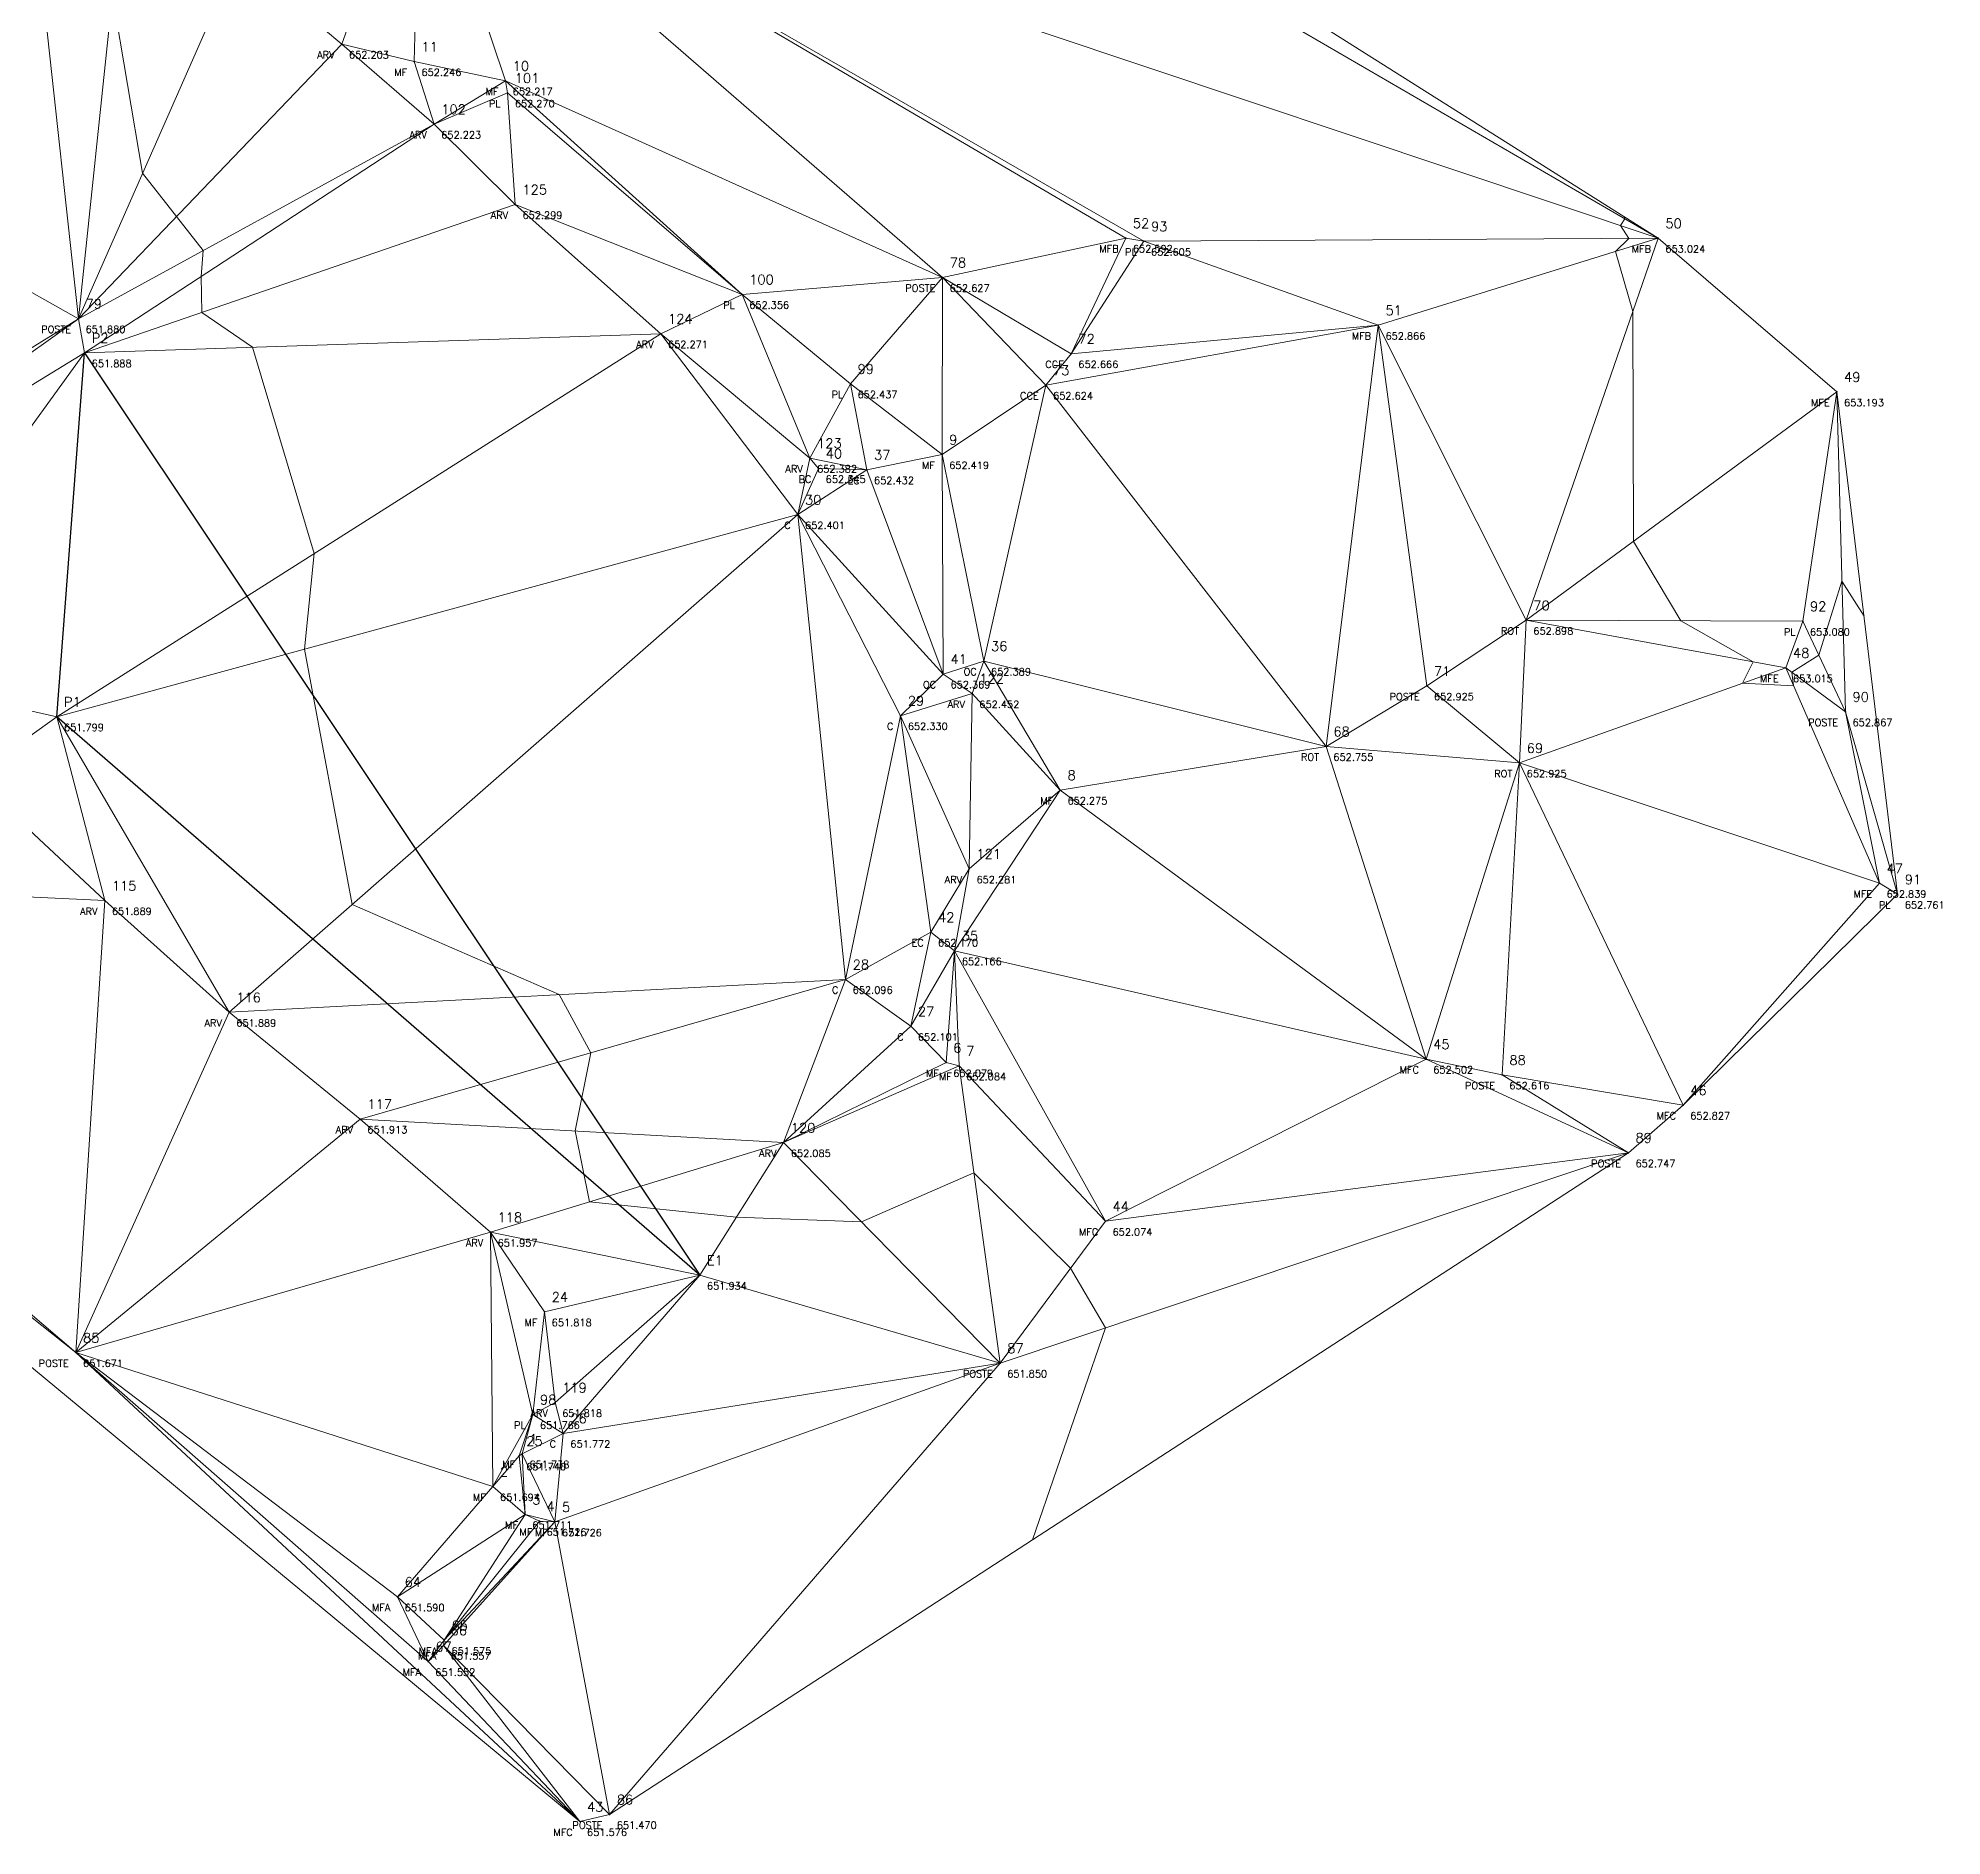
# Model space of a CAD drawing. Extents: x 721935 to 722073, y 7702612 to 7702733.
# Drawn here: x 721993 to 722072.8, y 7702612.3 to 7702687.6 of the extents above; entities that cross this region are included whole.
import ezdxf
from ezdxf.enums import TextEntityAlignment as Align

# ---------------------------------------------------------------- set-up
doc = ezdxf.new("R2010")
doc.units = 0
for name, color, linetype in [('TOPO_COTAS', 2, 'Continuous'), ('TOPO_DESCRICOES', 4, 'Continuous'), ('TOPO_FEICAO_ARV', 4, 'Continuous'), ('TOPO_FEICAO_BC', 4, 'Continuous'), ('TOPO_FEICAO_C', 4, 'Continuous'), ('TOPO_FEICAO_CCE', 4, 'Continuous'), ('TOPO_FEICAO_EC', 4, 'Continuous'), ('TOPO_FEICAO_MF', 4, 'Continuous'), ('TOPO_FEICAO_MFA', 4, 'Continuous'), ('TOPO_FEICAO_MFB', 4, 'Continuous'), ('TOPO_FEICAO_MFC', 4, 'Continuous'), ('TOPO_FEICAO_MFE', 4, 'Continuous'), ('TOPO_FEICAO_OC', 4, 'Continuous'), ('TOPO_FEICAO_PL', 4, 'Continuous'), ('TOPO_FEICAO_POSTE', 4, 'Continuous'), ('TOPO_FEICAO_ROT', 4, 'Continuous'), ('TOPO_IRRADIACOES', 3, 'Continuous'), ('TOPO_NOMES', 9, 'Continuous'), ('TOPO_POLIGONAL', 1, 'Continuous')]:
    doc.layers.add(name, color=color, linetype=linetype)
doc.layers.add('TOPO_CURVAS_SECUNDARIAS', color=8, linetype='Continuous', lineweight=13)
doc.layers.add('TOPO_TIN_ARESTAS', color=8, linetype='Continuous', lineweight=13)
doc.styles.get("Standard").update_dxf_attribs({"font": 'simplex.shx'})

msp = doc.modelspace()

# ---------------------------------------------------------------- linework, layer by layer
at = {"layer": 'TOPO_CURVAS_SECUNDARIAS'}
for points, elevation in [([(721992.534, 7702695.622), (721996.111, 7702689.415), (721997.364, 7702681.968), (721998.781, 7702680.149), (721999.898, 7702678.726), (721999.821, 7702677.638), (721999.846, 7702676.132), (722001.971, 7702674.674), (722004.554, 7702666.027), (722004.153, 7702662.021), (722006.153, 7702651.318), (722014.82, 7702647.542), (722016.144, 7702645.11), (722015.485, 7702641.829), (722016.096, 7702638.858), (722022.252, 7702638.222), (722027.487, 7702638.018), (722032.193, 7702640.081), (722036.245, 7702636.081), (722037.706, 7702633.581), (722034.645, 7702624.694)], 652), ([(722059.438, 7702680.145), (722059.471, 7702680.053), (722059.279, 7702679.774), (722059.629, 7702679.235), (722059.075, 7702678.686), (722059.806, 7702676.176), (722059.824, 7702666.532), (722061.812, 7702663.21), (722064.839, 7702661.491), (722064.397, 7702660.591), (722066.537, 7702660.488), (722066.459, 7702661.056), (722067.593, 7702661.765), (722068.561, 7702664.864), (722069.488, 7702663.397)], 653)]:
    msp.add_lwpolyline(points, dxfattribs=dict(at, elevation=elevation))
at = {"layer": 'TOPO_FEICAO_ARV'}
for p in [(722005.715, 7702687.377, 652.203), (722009.58, 7702684.023, 652.223), (722012.983, 7702680.657, 652.299), (722019.08, 7702675.24, 652.271), (722025.327, 7702670.026, 652.382), (722032.125, 7702660.161, 652.452), (722032.003, 7702652.814, 652.281), (721995.781, 7702651.481, 651.889), (722000.994, 7702646.803, 651.889), (722006.486, 7702642.33, 651.913), (722024.225, 7702641.342, 652.085), (722011.941, 7702637.589, 651.957), (722014.648, 7702630.451, 651.818)]:
    msp.add_point(p, dxfattribs=at)
at = {"layer": 'TOPO_FEICAO_BC'}
msp.add_point((722025.686, 7702669.593, 652.345), dxfattribs=at)
at = {"layer": 'TOPO_FEICAO_C'}
for p in [(722024.823, 7702667.659, 652.401), (722029.126, 7702659.233, 652.33), (722026.818, 7702648.183, 652.096), (722029.549, 7702646.218, 652.101), (722014.989, 7702629.158, 651.772)]:
    msp.add_point(p, dxfattribs=at)
at = {"layer": 'TOPO_FEICAO_CCE'}
for p in [(722036.272, 7702674.404, 652.666), (722035.213, 7702673.088, 652.624)]:
    msp.add_point(p, dxfattribs=at)
at = {"layer": 'TOPO_FEICAO_EC'}
for p in [(722027.713, 7702669.54, 652.432), (722030.394, 7702650.165, 652.17)]:
    msp.add_point(p, dxfattribs=at)
at = {"layer": 'TOPO_FEICAO_MF'}
for p in [(722008.75, 7702686.643, 652.246), (722012.575, 7702685.839, 652.217), (722030.859, 7702670.177, 652.419), (722035.816, 7702656.116, 652.275), (722031.031, 7702644.693, 652.079), (722031.575, 7702644.56, 652.084), (722014.208, 7702634.251, 651.818), (722013.275, 7702628.3, 651.738), (722012.041, 7702626.923, 651.694), (722013.394, 7702625.761, 651.711), (722013.994, 7702625.475, 651.726), (722014.638, 7702625.448, 651.726)]:
    msp.add_point(p, dxfattribs=at)
at = {"layer": 'TOPO_FEICAO_MFA'}
for p in [(722008.047, 7702622.306, 651.59), (722010.007, 7702620.487, 651.575), (722009.333, 7702619.597, 651.552), (722009.974, 7702620.273, 651.557)]:
    msp.add_point(p, dxfattribs=at)
at = {"layer": 'TOPO_FEICAO_MFB'}
for p in [(722038.556, 7702679.25, 652.592), (722060.865, 7702679.243, 653.024), (722049.138, 7702675.597, 652.866)]:
    msp.add_point(p, dxfattribs=at)
at = {"layer": 'TOPO_FEICAO_MFC'}
for p in [(722051.139, 7702644.842, 652.502), (722061.907, 7702642.914, 652.827), (722037.704, 7702638.047, 652.074), (722015.689, 7702612.886, 651.576)]:
    msp.add_point(p, dxfattribs=at)
at = {"layer": 'TOPO_FEICAO_MFE'}
for p in [(722068.352, 7702672.804, 653.193), (722066.211, 7702661.239, 653.015), (722070.131, 7702652.21, 652.839)]:
    msp.add_point(p, dxfattribs=at)
at = {"layer": 'TOPO_FEICAO_OC'}
for p in [(722032.614, 7702661.523, 652.389), (722030.914, 7702660.979, 652.369)]:
    msp.add_point(p, dxfattribs=at)
at = {"layer": 'TOPO_FEICAO_PL'}
for p in [(722012.661, 7702685.333, 652.27), (722039.318, 7702679.113, 652.605), (722022.481, 7702676.889, 652.356), (722027.021, 7702673.14, 652.437), (722066.922, 7702663.193, 653.08), (722070.895, 7702651.749, 652.761), (722013.716, 7702629.948, 651.766)]:
    msp.add_point(p, dxfattribs=at)
at = {"layer": 'TOPO_FEICAO_POSTE'}
for p in [(722030.882, 7702677.601, 652.627), (721994.676, 7702675.87, 651.88), (722051.17, 7702660.481, 652.925), (722068.705, 7702659.397, 652.867), (722054.329, 7702644.179, 652.616), (722059.613, 7702640.917, 652.747), (721994.574, 7702632.539, 651.671), (722033.292, 7702632.103, 651.85), (722016.934, 7702613.186, 651.47)]:
    msp.add_point(p, dxfattribs=at)
at = {"layer": 'TOPO_FEICAO_ROT'}
for p in [(722055.334, 7702663.231, 652.898), (722046.957, 7702657.947, 652.755), (722055.055, 7702657.254, 652.925)]:
    msp.add_point(p, dxfattribs=at)
at = {"layer": 'TOPO_IRRADIACOES'}
for p in [(722031.388, 7702649.383, 652.166), (722013.139, 7702628.212, 651.74)]:
    msp.add_point(p, dxfattribs=at)
at = {"layer": 'TOPO_POLIGONAL'}
for p, q in [((721993.774, 7702659.19, 651.799), (721994.935, 7702674.441, 651.888)), ((721994.935, 7702674.441, 651.888), (722020.712, 7702635.787, 651.934)), ((722020.712, 7702635.787, 651.934), (721993.774, 7702659.19, 651.799))]:
    msp.add_line(p, q, dxfattribs=at)
for p in [(721994.935, 7702674.441, 651.888), (721993.774, 7702659.19, 651.799), (722020.712, 7702635.787, 651.934), (722020.712, 7702635.787, 651.934)]:
    msp.add_point(p, dxfattribs=at)
at = {"layer": 'TOPO_TIN_ARESTAS'}
for p, q in [((722060.865, 7702679.243, 653.024), (721976.454, 7702732.567, 651.602)), ((722060.865, 7702679.243, 653.024), (721992.911, 7702718.731, 651.852)), ((721994.676, 7702675.87, 651.88), (721992.171, 7702698.961, 652.02)), ((722008.976, 7702696.617, 652.237), (722005.715, 7702687.377, 652.203)), ((722008.75, 7702686.643, 652.246), (722008.976, 7702696.617, 652.237)), ((722008.976, 7702696.617, 652.237), (722060.865, 7702679.243, 653.024)), ((722008.976, 7702696.617, 652.237), (722039.318, 7702679.113, 652.605)), ((722008.976, 7702696.617, 652.237), (722038.556, 7702679.25, 652.592)), ((722008.976, 7702696.617, 652.237), (722030.882, 7702677.601, 652.627)), ((722012.575, 7702685.839, 652.217), (722008.976, 7702696.617, 652.237)), ((721994.676, 7702675.87, 651.88), (721961.371, 7702694.599, 651.607)), ((721996.708, 7702695.059, 652.05), (721994.676, 7702675.87, 651.88)), ((722001.354, 7702691.022, 652.179), (721994.676, 7702675.87, 651.88)), ((722001.354, 7702691.022, 652.179), (722005.715, 7702687.377, 652.203)), ((721994.676, 7702675.87, 651.88), (722005.715, 7702687.377, 652.203)), ((722005.715, 7702687.377, 652.203), (722008.75, 7702686.643, 652.246)), ((722009.58, 7702684.023, 652.223), (722005.715, 7702687.377, 652.203)), ((722009.58, 7702684.023, 652.223), (722008.75, 7702686.643, 652.246)), ((722012.575, 7702685.839, 652.217), (722008.75, 7702686.643, 652.246)), ((722012.575, 7702685.839, 652.217), (722009.58, 7702684.023, 652.223)), ((722022.481, 7702676.889, 652.356), (722012.575, 7702685.839, 652.217)), ((722012.575, 7702685.839, 652.217), (722012.661, 7702685.333, 652.27)), ((722030.882, 7702677.601, 652.627), (722012.575, 7702685.839, 652.217)), ((722012.661, 7702685.333, 652.27), (722009.58, 7702684.023, 652.223)), ((722012.661, 7702685.333, 652.27), (722022.481, 7702676.889, 652.356)), ((722012.983, 7702680.657, 652.299), (722012.661, 7702685.333, 652.27)), ((721994.676, 7702675.87, 651.88), (722009.58, 7702684.023, 652.223)), ((721994.935, 7702674.441, 651.888), (722009.58, 7702684.023, 652.223)), ((722012.983, 7702680.657, 652.299), (722009.58, 7702684.023, 652.223)), ((721994.935, 7702674.441, 651.888), (722012.983, 7702680.657, 652.299)), ((722019.08, 7702675.24, 652.271), (722012.983, 7702680.657, 652.299)), ((722022.481, 7702676.889, 652.356), (722012.983, 7702680.657, 652.299)), ((721994.574, 7702632.539, 651.671), (721935.563, 7702679.265, 651.214)), ((721935.563, 7702679.265, 651.214), (722015.689, 7702612.886, 651.576)), ((722030.882, 7702677.601, 652.627), (722038.556, 7702679.25, 652.592)), ((722036.272, 7702674.404, 652.666), (722038.556, 7702679.25, 652.592)), ((722036.272, 7702674.404, 652.666), (722039.318, 7702679.113, 652.605)), ((722038.556, 7702679.25, 652.592), (722039.318, 7702679.113, 652.605)), ((722039.318, 7702679.113, 652.605), (722060.865, 7702679.243, 653.024)), ((722039.318, 7702679.113, 652.605), (722049.138, 7702675.597, 652.866)), ((722049.138, 7702675.597, 652.866), (722060.865, 7702679.243, 653.024)), ((722060.865, 7702679.243, 653.024), (722055.334, 7702663.231, 652.898)), ((722068.352, 7702672.804, 653.193), (722060.865, 7702679.243, 653.024)), ((722022.481, 7702676.889, 652.356), (722030.882, 7702677.601, 652.627)), ((722027.021, 7702673.14, 652.437), (722030.882, 7702677.601, 652.627)), ((722030.882, 7702677.601, 652.627), (722030.859, 7702670.177, 652.419)), ((722030.882, 7702677.601, 652.627), (722036.272, 7702674.404, 652.666)), ((722035.213, 7702673.088, 652.624), (722030.882, 7702677.601, 652.627)), ((722019.08, 7702675.24, 652.271), (722022.481, 7702676.889, 652.356)), ((722022.481, 7702676.889, 652.356), (722027.021, 7702673.14, 652.437)), ((722022.481, 7702676.889, 652.356), (722025.327, 7702670.026, 652.382)), ((721994.676, 7702675.87, 651.88), (721977.918, 7702665.498, 651.589)), ((721979.893, 7702665.296, 651.71), (721994.676, 7702675.87, 651.88)), ((721994.935, 7702674.441, 651.888), (721994.676, 7702675.87, 651.88)), ((722035.213, 7702673.088, 652.624), (722049.138, 7702675.597, 652.866)), ((722036.272, 7702674.404, 652.666), (722049.138, 7702675.597, 652.866)), ((722049.138, 7702675.597, 652.866), (722046.957, 7702657.947, 652.755)), ((722051.17, 7702660.481, 652.925), (722049.138, 7702675.597, 652.866)), ((722049.138, 7702675.597, 652.866), (722055.334, 7702663.231, 652.898)), ((721993.774, 7702659.19, 651.799), (722019.08, 7702675.24, 652.271)), ((722019.08, 7702675.24, 652.271), (721994.935, 7702674.441, 651.888)), ((722024.823, 7702667.659, 652.401), (722019.08, 7702675.24, 652.271)), ((722025.327, 7702670.026, 652.382), (722019.08, 7702675.24, 652.271)), ((721979.893, 7702665.296, 651.71), (721994.935, 7702674.441, 651.888)), ((721994.935, 7702674.441, 651.888), (721985.257, 7702661.098, 651.76)), ((721993.774, 7702659.19, 651.799), (721994.935, 7702674.441, 651.888)), ((722036.272, 7702674.404, 652.666), (722035.213, 7702673.088, 652.624)), ((722027.021, 7702673.14, 652.437), (722025.327, 7702670.026, 652.382)), ((722027.021, 7702673.14, 652.437), (722027.713, 7702669.54, 652.432)), ((722030.859, 7702670.177, 652.419), (722027.021, 7702673.14, 652.437)), ((722035.213, 7702673.088, 652.624), (722030.859, 7702670.177, 652.419)), ((722032.614, 7702661.523, 652.389), (722035.213, 7702673.088, 652.624)), ((722035.213, 7702673.088, 652.624), (722046.957, 7702657.947, 652.755)), ((722055.334, 7702663.231, 652.898), (722068.352, 7702672.804, 653.193)), ((722068.352, 7702672.804, 653.193), (722066.922, 7702663.193, 653.08)), ((722070.895, 7702651.749, 652.761), (722068.352, 7702672.804, 653.193)), ((722068.352, 7702672.804, 653.193), (722068.705, 7702659.397, 652.867)), ((722024.823, 7702667.659, 652.401), (722025.327, 7702670.026, 652.382)), ((722025.327, 7702670.026, 652.382), (722025.686, 7702669.593, 652.345)), ((722027.713, 7702669.54, 652.432), (722025.327, 7702670.026, 652.382)), ((722027.713, 7702669.54, 652.432), (722030.859, 7702670.177, 652.419)), ((722030.914, 7702660.979, 652.369), (722030.859, 7702670.177, 652.419)), ((722030.859, 7702670.177, 652.419), (722032.614, 7702661.523, 652.389)), ((722025.686, 7702669.593, 652.345), (722024.823, 7702667.659, 652.401)), ((722024.823, 7702667.659, 652.401), (722027.713, 7702669.54, 652.432)), ((722025.686, 7702669.593, 652.345), (722027.713, 7702669.54, 652.432)), ((722027.713, 7702669.54, 652.432), (722030.914, 7702660.979, 652.369)), ((722024.823, 7702667.659, 652.401), (721993.774, 7702659.19, 651.799)), ((722000.994, 7702646.803, 651.889), (722024.823, 7702667.659, 652.401)), ((722024.823, 7702667.659, 652.401), (722030.914, 7702660.979, 652.369)), ((722026.818, 7702648.183, 652.096), (722024.823, 7702667.659, 652.401)), ((722024.823, 7702667.659, 652.401), (722029.126, 7702659.233, 652.33)), ((722055.334, 7702663.231, 652.898), (722051.17, 7702660.481, 652.925)), ((722055.334, 7702663.231, 652.898), (722055.055, 7702657.254, 652.925)), ((722066.922, 7702663.193, 653.08), (722055.334, 7702663.231, 652.898)), ((722055.334, 7702663.231, 652.898), (722066.211, 7702661.239, 653.015)), ((722066.211, 7702661.239, 653.015), (722066.922, 7702663.193, 653.08)), ((722066.922, 7702663.193, 653.08), (722068.705, 7702659.397, 652.867)), ((721985.257, 7702661.098, 651.76), (721993.774, 7702659.19, 651.799)), ((722030.914, 7702660.979, 652.369), (722032.614, 7702661.523, 652.389)), ((722032.125, 7702660.161, 652.452), (722032.614, 7702661.523, 652.389)), ((722032.614, 7702661.523, 652.389), (722046.957, 7702657.947, 652.755)), ((722032.614, 7702661.523, 652.389), (722035.816, 7702656.116, 652.275)), ((722066.211, 7702661.239, 653.015), (722055.055, 7702657.254, 652.925)), ((722070.131, 7702652.21, 652.839), (722066.211, 7702661.239, 653.015)), ((722066.211, 7702661.239, 653.015), (722068.705, 7702659.397, 652.867)), ((722029.126, 7702659.233, 652.33), (722030.914, 7702660.979, 652.369)), ((722030.914, 7702660.979, 652.369), (722032.125, 7702660.161, 652.452)), ((722051.17, 7702660.481, 652.925), (722046.957, 7702657.947, 652.755)), ((722051.17, 7702660.481, 652.925), (722055.055, 7702657.254, 652.925)), ((722032.125, 7702660.161, 652.452), (722029.126, 7702659.233, 652.33)), ((722032.003, 7702652.814, 652.281), (722032.125, 7702660.161, 652.452)), ((722032.125, 7702660.161, 652.452), (722035.816, 7702656.116, 652.275)), ((721990.239, 7702656.667, 651.803), (721993.774, 7702659.19, 651.799)), ((721993.774, 7702659.19, 651.799), (722000.994, 7702646.803, 651.889)), ((721993.774, 7702659.19, 651.799), (721995.781, 7702651.481, 651.889)), ((722029.126, 7702659.233, 652.33), (722026.818, 7702648.183, 652.096)), ((722032.003, 7702652.814, 652.281), (722029.126, 7702659.233, 652.33)), ((722029.126, 7702659.233, 652.33), (722030.394, 7702650.165, 652.17)), ((722068.705, 7702659.397, 652.867), (722070.895, 7702651.749, 652.761)), ((722070.131, 7702652.21, 652.839), (722068.705, 7702659.397, 652.867)), ((722046.957, 7702657.947, 652.755), (722035.816, 7702656.116, 652.275)), ((722046.957, 7702657.947, 652.755), (722055.055, 7702657.254, 652.925)), ((722046.957, 7702657.947, 652.755), (722051.139, 7702644.842, 652.502)), ((722055.055, 7702657.254, 652.925), (722051.139, 7702644.842, 652.502)), ((722054.329, 7702644.179, 652.616), (722055.055, 7702657.254, 652.925)), ((722055.055, 7702657.254, 652.925), (722070.131, 7702652.21, 652.839)), ((722055.055, 7702657.254, 652.925), (722061.907, 7702642.914, 652.827)), ((721995.781, 7702651.481, 651.889), (721990.239, 7702656.667, 651.803)), ((722035.816, 7702656.116, 652.275), (722031.388, 7702649.383, 652.166)), ((722035.816, 7702656.116, 652.275), (722032.003, 7702652.814, 652.281)), ((722051.139, 7702644.842, 652.502), (722035.816, 7702656.116, 652.275)), ((721970.983, 7702652.713, 651.504), (721995.781, 7702651.481, 651.889)), ((721970.983, 7702652.713, 651.504), (721994.574, 7702632.539, 651.671)), ((722030.394, 7702650.165, 652.17), (722032.003, 7702652.814, 652.281)), ((722031.388, 7702649.383, 652.166), (722032.003, 7702652.814, 652.281)), ((721994.574, 7702632.539, 651.671), (721995.781, 7702651.481, 651.889)), ((722000.994, 7702646.803, 651.889), (721995.781, 7702651.481, 651.889)), ((722061.907, 7702642.914, 652.827), (722070.131, 7702652.21, 652.839)), ((722061.907, 7702642.914, 652.827), (722070.895, 7702651.749, 652.761)), ((722070.131, 7702652.21, 652.839), (722070.895, 7702651.749, 652.761)), ((722030.394, 7702650.165, 652.17), (722026.818, 7702648.183, 652.096)), ((722030.394, 7702650.165, 652.17), (722029.549, 7702646.218, 652.101)), ((722031.388, 7702649.383, 652.166), (722030.394, 7702650.165, 652.17)), ((722029.549, 7702646.218, 652.101), (722031.388, 7702649.383, 652.166)), ((722031.031, 7702644.693, 652.079), (722031.388, 7702649.383, 652.166)), ((722031.388, 7702649.383, 652.166), (722051.139, 7702644.842, 652.502)), ((722031.388, 7702649.383, 652.166), (722037.704, 7702638.047, 652.074)), ((722031.388, 7702649.383, 652.166), (722031.575, 7702644.56, 652.084)), ((722026.818, 7702648.183, 652.096), (722000.994, 7702646.803, 651.889)), ((722006.486, 7702642.33, 651.913), (722026.818, 7702648.183, 652.096)), ((722024.225, 7702641.342, 652.085), (722026.818, 7702648.183, 652.096)), ((722026.818, 7702648.183, 652.096), (722029.549, 7702646.218, 652.101)), ((722000.994, 7702646.803, 651.889), (721994.574, 7702632.539, 651.671)), ((722006.486, 7702642.33, 651.913), (722000.994, 7702646.803, 651.889)), ((722024.225, 7702641.342, 652.085), (722029.549, 7702646.218, 652.101)), ((722029.549, 7702646.218, 652.101), (722031.031, 7702644.693, 652.079)), ((722024.225, 7702641.342, 652.085), (722031.031, 7702644.693, 652.079)), ((722031.575, 7702644.56, 652.084), (722024.225, 7702641.342, 652.085)), ((722031.031, 7702644.693, 652.079), (722031.575, 7702644.56, 652.084)), ((722031.575, 7702644.56, 652.084), (722037.704, 7702638.047, 652.074)), ((722033.292, 7702632.103, 651.85), (722031.575, 7702644.56, 652.084)), ((722037.704, 7702638.047, 652.074), (722051.139, 7702644.842, 652.502)), ((722054.329, 7702644.179, 652.616), (722051.139, 7702644.842, 652.502)), ((722051.139, 7702644.842, 652.502), (722059.613, 7702640.917, 652.747)), ((722059.613, 7702640.917, 652.747), (722054.329, 7702644.179, 652.616)), ((722054.329, 7702644.179, 652.616), (722061.907, 7702642.914, 652.827)), ((722059.613, 7702640.917, 652.747), (722061.907, 7702642.914, 652.827)), ((722006.486, 7702642.33, 651.913), (721994.574, 7702632.539, 651.671)), ((722011.941, 7702637.589, 651.957), (722006.486, 7702642.33, 651.913)), ((722024.225, 7702641.342, 652.085), (722006.486, 7702642.33, 651.913)), ((722011.941, 7702637.589, 651.957), (722024.225, 7702641.342, 652.085)), ((722024.225, 7702641.342, 652.085), (722020.712, 7702635.787, 651.934)), ((722024.225, 7702641.342, 652.085), (722033.292, 7702632.103, 651.85)), ((722016.934, 7702613.186, 651.47), (722059.613, 7702640.917, 652.747)), ((722033.292, 7702632.103, 651.85), (722059.613, 7702640.917, 652.747)), ((722037.704, 7702638.047, 652.074), (722059.613, 7702640.917, 652.747)), ((722033.292, 7702632.103, 651.85), (722037.704, 7702638.047, 652.074)), ((722011.941, 7702637.589, 651.957), (721994.574, 7702632.539, 651.671)), ((722012.041, 7702626.923, 651.694), (722011.941, 7702637.589, 651.957)), ((722020.712, 7702635.787, 651.934), (722011.941, 7702637.589, 651.957)), ((722011.941, 7702637.589, 651.957), (722014.208, 7702634.251, 651.818)), ((722013.716, 7702629.948, 651.766), (722011.941, 7702637.589, 651.957)), ((722014.208, 7702634.251, 651.818), (722020.712, 7702635.787, 651.934)), ((722014.648, 7702630.451, 651.818), (722020.712, 7702635.787, 651.934)), ((722020.712, 7702635.787, 651.934), (722014.989, 7702629.158, 651.772)), ((722020.712, 7702635.787, 651.934), (722033.292, 7702632.103, 651.85)), ((722013.716, 7702629.948, 651.766), (722014.208, 7702634.251, 651.818)), ((722014.648, 7702630.451, 651.818), (722014.208, 7702634.251, 651.818)), ((721994.574, 7702632.539, 651.671), (722012.041, 7702626.923, 651.694)), ((721994.574, 7702632.539, 651.671), (722008.047, 7702622.306, 651.59)), ((722015.689, 7702612.886, 651.576), (721994.574, 7702632.539, 651.671)), ((722009.333, 7702619.597, 651.552), (721994.574, 7702632.539, 651.671)), ((722033.292, 7702632.103, 651.85), (722014.638, 7702625.448, 651.726)), ((722014.989, 7702629.158, 651.772), (722033.292, 7702632.103, 651.85)), ((722016.934, 7702613.186, 651.47), (722033.292, 7702632.103, 651.85)), ((722012.041, 7702626.923, 651.694), (722013.716, 7702629.948, 651.766)), ((722013.716, 7702629.948, 651.766), (722013.139, 7702628.212, 651.74)), ((722013.716, 7702629.948, 651.766), (722013.275, 7702628.3, 651.738)), ((722014.648, 7702630.451, 651.818), (722013.716, 7702629.948, 651.766)), ((722013.716, 7702629.948, 651.766), (722014.989, 7702629.158, 651.772)), ((722014.989, 7702629.158, 651.772), (722014.648, 7702630.451, 651.818)), ((722014.989, 7702629.158, 651.772), (722013.275, 7702628.3, 651.738)), ((722014.638, 7702625.448, 651.726), (722014.989, 7702629.158, 651.772)), ((722012.041, 7702626.923, 651.694), (722013.139, 7702628.212, 651.74)), ((722013.139, 7702628.212, 651.74), (722013.275, 7702628.3, 651.738)), ((722013.139, 7702628.212, 651.74), (722013.394, 7702625.761, 651.711)), ((722014.638, 7702625.448, 651.726), (722013.275, 7702628.3, 651.738)), ((722013.275, 7702628.3, 651.738), (722013.394, 7702625.761, 651.711)), ((722012.041, 7702626.923, 651.694), (722008.047, 7702622.306, 651.59)), ((722013.394, 7702625.761, 651.711), (722012.041, 7702626.923, 651.694)), ((722008.047, 7702622.306, 651.59), (722013.394, 7702625.761, 651.711)), ((722014.638, 7702625.448, 651.726), (722009.974, 7702620.273, 651.557)), ((722010.007, 7702620.487, 651.575), (722013.394, 7702625.761, 651.711)), ((722010.007, 7702620.487, 651.575), (722013.994, 7702625.475, 651.726)), ((722010.007, 7702620.487, 651.575), (722014.638, 7702625.448, 651.726)), ((722013.394, 7702625.761, 651.711), (722014.638, 7702625.448, 651.726)), ((722013.394, 7702625.761, 651.711), (722013.994, 7702625.475, 651.726)), ((722013.994, 7702625.475, 651.726), (722014.638, 7702625.448, 651.726)), ((722014.638, 7702625.448, 651.726), (722016.934, 7702613.186, 651.47)), ((722008.047, 7702622.306, 651.59), (722010.007, 7702620.487, 651.575)), ((722009.333, 7702619.597, 651.552), (722008.047, 7702622.306, 651.59)), ((722010.007, 7702620.487, 651.575), (722009.333, 7702619.597, 651.552)), ((722010.007, 7702620.487, 651.575), (722009.974, 7702620.273, 651.557)), ((722009.333, 7702619.597, 651.552), (722009.974, 7702620.273, 651.557)), ((722015.689, 7702612.886, 651.576), (722009.333, 7702619.597, 651.552)), ((722016.934, 7702613.186, 651.47), (722009.974, 7702620.273, 651.557)), ((722009.974, 7702620.273, 651.557), (722015.689, 7702612.886, 651.576)), ((722015.689, 7702612.886, 651.576), (722016.934, 7702613.186, 651.47))]:
    msp.add_line(p, q, dxfattribs=at)

# ---------------------------------------------------------------- texts
at = {"layer": 'TOPO_COTAS'}
for s, p in [('652.203', (722006.015, 7702687.077, 652.203)), ('652.246', (722009.05, 7702686.343, 652.246)), ('652.217', (722012.875, 7702685.539, 652.217)), ('652.270', (722012.961, 7702685.033, 652.27)), ('652.223', (722009.88, 7702683.723, 652.223)), ('652.299', (722013.283, 7702680.357, 652.299)), ('652.592', (722038.856, 7702678.95, 652.592)), ('652.605', (722039.618, 7702678.813, 652.605)), ('653.024', (722061.165, 7702678.943, 653.024)), ('652.627', (722031.182, 7702677.301, 652.627)), ('652.356', (722022.781, 7702676.589, 652.356)), ('651.880', (721994.976, 7702675.57, 651.88)), ('652.271', (722019.38, 7702674.94, 652.271)), ('652.866', (722049.438, 7702675.297, 652.866)), ('651.888', (721995.235, 7702674.141, 651.888)), ('652.666', (722036.572, 7702674.104, 652.666)), ('652.437', (722027.321, 7702672.84, 652.437)), ('652.624', (722035.513, 7702672.788, 652.624)), ('653.193', (722068.652, 7702672.504, 653.193)), ('652.419', (722031.159, 7702669.877, 652.419)), ('652.382', (722025.627, 7702669.726, 652.382)), ('652.345', (722025.986, 7702669.293, 652.345)), ('652.432', (722028.013, 7702669.24, 652.432)), ('652.401', (722025.123, 7702667.359, 652.401)), ('652.898', (722055.634, 7702662.931, 652.898)), ('653.080', (722067.222, 7702662.893, 653.08)), ('652.389', (722032.914, 7702661.223, 652.389)), ('652.369', (722031.214, 7702660.679, 652.369)), ('653.015', (722066.511, 7702660.939, 653.015)), ('652.452', (722032.425, 7702659.861, 652.452)), ('652.925', (722051.47, 7702660.181, 652.925)), ('651.799', (721994.074, 7702658.89, 651.799)), ('652.330', (722029.426, 7702658.933, 652.33)), ('652.867', (722069.005, 7702659.097, 652.867)), ('652.755', (722047.257, 7702657.647, 652.755)), ('652.925', (722055.355, 7702656.954, 652.925)), ('652.275', (722036.116, 7702655.816, 652.275)), ('652.281', (722032.303, 7702652.514, 652.281)), ('652.839', (722070.431, 7702651.91, 652.839)), ('651.889', (721996.081, 7702651.181, 651.889)), ('652.761', (722071.195, 7702651.449, 652.761)), ('652.170', (722030.694, 7702649.865, 652.17)), ('652.166', (722031.688, 7702649.083, 652.166)), ('652.096', (722027.118, 7702647.883, 652.096)), ('651.889', (722001.294, 7702646.503, 651.889)), ('652.101', (722029.849, 7702645.918, 652.101)), ('652.079', (722031.331, 7702644.393, 652.079)), ('652.502', (722051.439, 7702644.542, 652.502)), ('652.084', (722031.875, 7702644.26, 652.084)), ('652.616', (722054.629, 7702643.879, 652.616)), ('651.913', (722006.786, 7702642.03, 651.913)), ('652.827', (722062.207, 7702642.614, 652.827)), ('652.085', (722024.525, 7702641.042, 652.085)), ('652.747', (722059.913, 7702640.617, 652.747)), ('651.957', (722012.241, 7702637.289, 651.957)), ('652.074', (722038.004, 7702637.747, 652.074)), ('651.934', (722021.012, 7702635.487, 651.934)), ('651.934', (722021.012, 7702635.487, 651.934)), ('651.818', (722014.508, 7702633.951, 651.818)), ('651.671', (721994.874, 7702632.239, 651.671)), ('651.850', (722033.592, 7702631.803, 651.85)), ('651.818', (722014.948, 7702630.151, 651.818)), ('651.766', (722014.016, 7702629.648, 651.766)), ('651.772', (722015.289, 7702628.858, 651.772)), ('651.740', (722013.439, 7702627.912, 651.74)), ('651.738', (722013.575, 7702628, 651.738)), ('651.694', (722012.341, 7702626.623, 651.694)), ('651.711', (722013.694, 7702625.461, 651.711)), ('651.726', (722014.294, 7702625.175, 651.726)), ('651.726', (722014.938, 7702625.148, 651.726)), ('651.590', (722008.347, 7702622.006, 651.59)), ('651.557', (722010.274, 7702619.973, 651.557)), ('651.575', (722010.307, 7702620.187, 651.575)), ('651.552', (722009.633, 7702619.297, 651.552)), ('651.576', (722015.989, 7702612.586, 651.576)), ('651.470', (722017.234, 7702612.886, 651.47))]:
    msp.add_text(s, height=0.3, dxfattribs=at).set_placement(p, align=Align.TOP_LEFT)
at = {"layer": 'TOPO_DESCRICOES'}
for s, p in [('ARV', (722005.415, 7702687.077, 652.203)), ('MF', (722008.45, 7702686.343, 652.246)), ('MF', (722012.275, 7702685.539, 652.217)), ('PL', (722012.361, 7702685.033, 652.27)), ('ARV', (722009.28, 7702683.723, 652.223)), ('ARV', (722012.683, 7702680.357, 652.299)), ('MFB', (722038.256, 7702678.95, 652.592)), ('PL', (722039.018, 7702678.813, 652.605)), ('MFB', (722060.565, 7702678.943, 653.024)), ('POSTE', (722030.582, 7702677.301, 652.627)), ('PL', (722022.181, 7702676.589, 652.356)), ('POSTE', (721994.376, 7702675.57, 651.88)), ('ARV', (722018.78, 7702674.94, 652.271)), ('MFB', (722048.838, 7702675.297, 652.866)), ('CCE', (722035.972, 7702674.104, 652.666)), ('PL', (722026.721, 7702672.84, 652.437)), ('CCE', (722034.913, 7702672.788, 652.624)), ('MFE', (722068.052, 7702672.504, 653.193)), ('MF', (722030.559, 7702669.877, 652.419)), ('ARV', (722025.027, 7702669.726, 652.382)), ('BC', (722025.386, 7702669.293, 652.345)), ('EC', (722027.413, 7702669.24, 652.432)), ('C', (722024.523, 7702667.359, 652.401)), ('ROT', (722055.034, 7702662.931, 652.898)), ('PL', (722066.622, 7702662.893, 653.08)), ('OC', (722032.314, 7702661.223, 652.389)), ('OC', (722030.614, 7702660.679, 652.369)), ('MFE', (722065.911, 7702660.939, 653.015)), ('ARV', (722031.825, 7702659.861, 652.452)), ('POSTE', (722050.87, 7702660.181, 652.925)), ('C', (722028.826, 7702658.933, 652.33)), ('POSTE', (722068.405, 7702659.097, 652.867)), ('ROT', (722046.657, 7702657.647, 652.755)), ('ROT', (722054.755, 7702656.954, 652.925)), ('MF', (722035.516, 7702655.816, 652.275)), ('ARV', (722031.703, 7702652.514, 652.281)), ('MFE', (722069.831, 7702651.91, 652.839)), ('ARV', (721995.481, 7702651.181, 651.889)), ('PL', (722070.595, 7702651.449, 652.761)), ('EC', (722030.094, 7702649.865, 652.17)), ('C', (722026.518, 7702647.883, 652.096)), ('ARV', (722000.694, 7702646.503, 651.889)), ('C', (722029.249, 7702645.918, 652.101)), ('MF', (722030.731, 7702644.393, 652.079)), ('MFC', (722050.839, 7702644.542, 652.502)), ('MF', (722031.275, 7702644.26, 652.084)), ('POSTE', (722054.029, 7702643.879, 652.616)), ('ARV', (722006.186, 7702642.03, 651.913)), ('MFC', (722061.607, 7702642.614, 652.827)), ('ARV', (722023.925, 7702641.042, 652.085)), ('POSTE', (722059.313, 7702640.617, 652.747)), ('ARV', (722011.641, 7702637.289, 651.957)), ('MFC', (722037.404, 7702637.747, 652.074)), ('MF', (722013.908, 7702633.951, 651.818)), ('POSTE', (721994.274, 7702632.239, 651.671)), ('POSTE', (722032.992, 7702631.803, 651.85)), ('ARV', (722014.348, 7702630.151, 651.818)), ('PL', (722013.416, 7702629.648, 651.766)), ('C', (722014.689, 7702628.858, 651.772)), ('MF', (722012.975, 7702628, 651.738)), ('MF', (722011.741, 7702626.623, 651.694)), ('MF', (722013.094, 7702625.461, 651.711)), ('MF', (722013.694, 7702625.175, 651.726)), ('MF', (722014.338, 7702625.148, 651.726)), ('MFA', (722007.747, 7702622.006, 651.59)), ('MFA', (722009.674, 7702619.973, 651.557)), ('MFA', (722009.707, 7702620.187, 651.575)), ('MFA', (722009.033, 7702619.297, 651.552)), ('MFC', (722015.389, 7702612.586, 651.576)), ('POSTE', (722016.634, 7702612.886, 651.47))]:
    msp.add_text(s, height=0.3, dxfattribs=at).set_placement(p, align=Align.TOP_RIGHT)
at = {"layer": 'TOPO_NOMES'}
for s, p in [('11', (722009.05, 7702686.943, 652.246)), ('10', (722012.875, 7702686.139, 652.217)), ('101', (722012.961, 7702685.633, 652.27)), ('102', (722009.88, 7702684.323, 652.223)), ('125', (722013.283, 7702680.957, 652.299)), ('52', (722038.856, 7702679.55, 652.592)), ('93', (722039.618, 7702679.413, 652.605)), ('50', (722061.165, 7702679.543, 653.024)), ('78', (722031.182, 7702677.901, 652.627)), ('100', (722022.781, 7702677.189, 652.356)), ('79', (721994.976, 7702676.17, 651.88)), ('51', (722049.438, 7702675.897, 652.866)), ('124', (722019.38, 7702675.54, 652.271)), ('P2', (721995.235, 7702674.741, 651.888)), ('72', (722036.572, 7702674.704, 652.666)), ('99', (722027.321, 7702673.44, 652.437)), ('73', (722035.513, 7702673.388, 652.624)), ('49', (722068.652, 7702673.104, 653.193)), ('123', (722025.627, 7702670.326, 652.382)), ('9', (722031.159, 7702670.477, 652.419)), ('40', (722025.986, 7702669.893, 652.345)), ('37', (722028.013, 7702669.84, 652.432)), ('30', (722025.123, 7702667.959, 652.401)), ('70', (722055.634, 7702663.531, 652.898)), ('92', (722067.222, 7702663.493, 653.08)), ('36', (722032.914, 7702661.823, 652.389)), ('48', (722066.511, 7702661.539, 653.015)), ('41', (722031.214, 7702661.279, 652.369)), ('71', (722051.47, 7702660.781, 652.925)), ('122', (722032.425, 7702660.461, 652.452)), ('P1', (721994.074, 7702659.49, 651.799)), ('29', (722029.426, 7702659.533, 652.33)), ('90', (722069.005, 7702659.697, 652.867)), ('68', (722047.257, 7702658.247, 652.755)), ('69', (722055.355, 7702657.554, 652.925)), ('8', (722036.116, 7702656.416, 652.275)), ('121', (722032.303, 7702653.114, 652.281)), ('115', (721996.081, 7702651.781, 651.889)), ('47', (722070.431, 7702652.51, 652.839)), ('91', (722071.195, 7702652.049, 652.761)), ('42', (722030.694, 7702650.465, 652.17)), ('35', (722031.688, 7702649.683, 652.166)), ('28', (722027.118, 7702648.483, 652.096)), ('116', (722001.294, 7702647.103, 651.889)), ('27', (722029.849, 7702646.518, 652.101)), ('6', (722031.331, 7702644.993, 652.079)), ('7', (722031.875, 7702644.86, 652.084)), ('45', (722051.439, 7702645.142, 652.502)), ('88', (722054.629, 7702644.479, 652.616)), ('46', (722062.207, 7702643.214, 652.827)), ('117', (722006.786, 7702642.63, 651.913)), ('120', (722024.525, 7702641.642, 652.085)), ('89', (722059.913, 7702641.217, 652.747)), ('44', (722038.004, 7702638.347, 652.074)), ('118', (722012.241, 7702637.889, 651.957)), ('E1', (722021.012, 7702636.087, 651.934)), ('E1', (722021.012, 7702636.087, 651.934)), ('24', (722014.508, 7702634.551, 651.818)), ('85', (721994.874, 7702632.839, 651.671)), ('87', (722033.592, 7702632.403, 651.85)), ('98', (722014.016, 7702630.248, 651.766)), ('119', (722014.948, 7702630.751, 651.818)), ('26', (722015.289, 7702629.458, 651.772)), ('25', (722013.439, 7702628.512, 651.74)), ('1', (722013.575, 7702628.6, 651.738)), ('2', (722012.341, 7702627.223, 651.694)), ('3', (722013.694, 7702626.061, 651.711)), ('4', (722014.294, 7702625.775, 651.726)), ('5', (722014.938, 7702625.748, 651.726)), ('64', (722008.347, 7702622.606, 651.59)), ('65', (722010.307, 7702620.787, 651.575)), ('67', (722009.633, 7702619.897, 651.552)), ('66', (722010.274, 7702620.573, 651.557)), ('86', (722017.234, 7702613.486, 651.47)), ('43', (722015.989, 7702613.186, 651.576))]:
    msp.add_text(s, height=0.4, dxfattribs=at).set_placement(p, align=Align.BOTTOM_LEFT)

doc.saveas('drawing.dxf')
